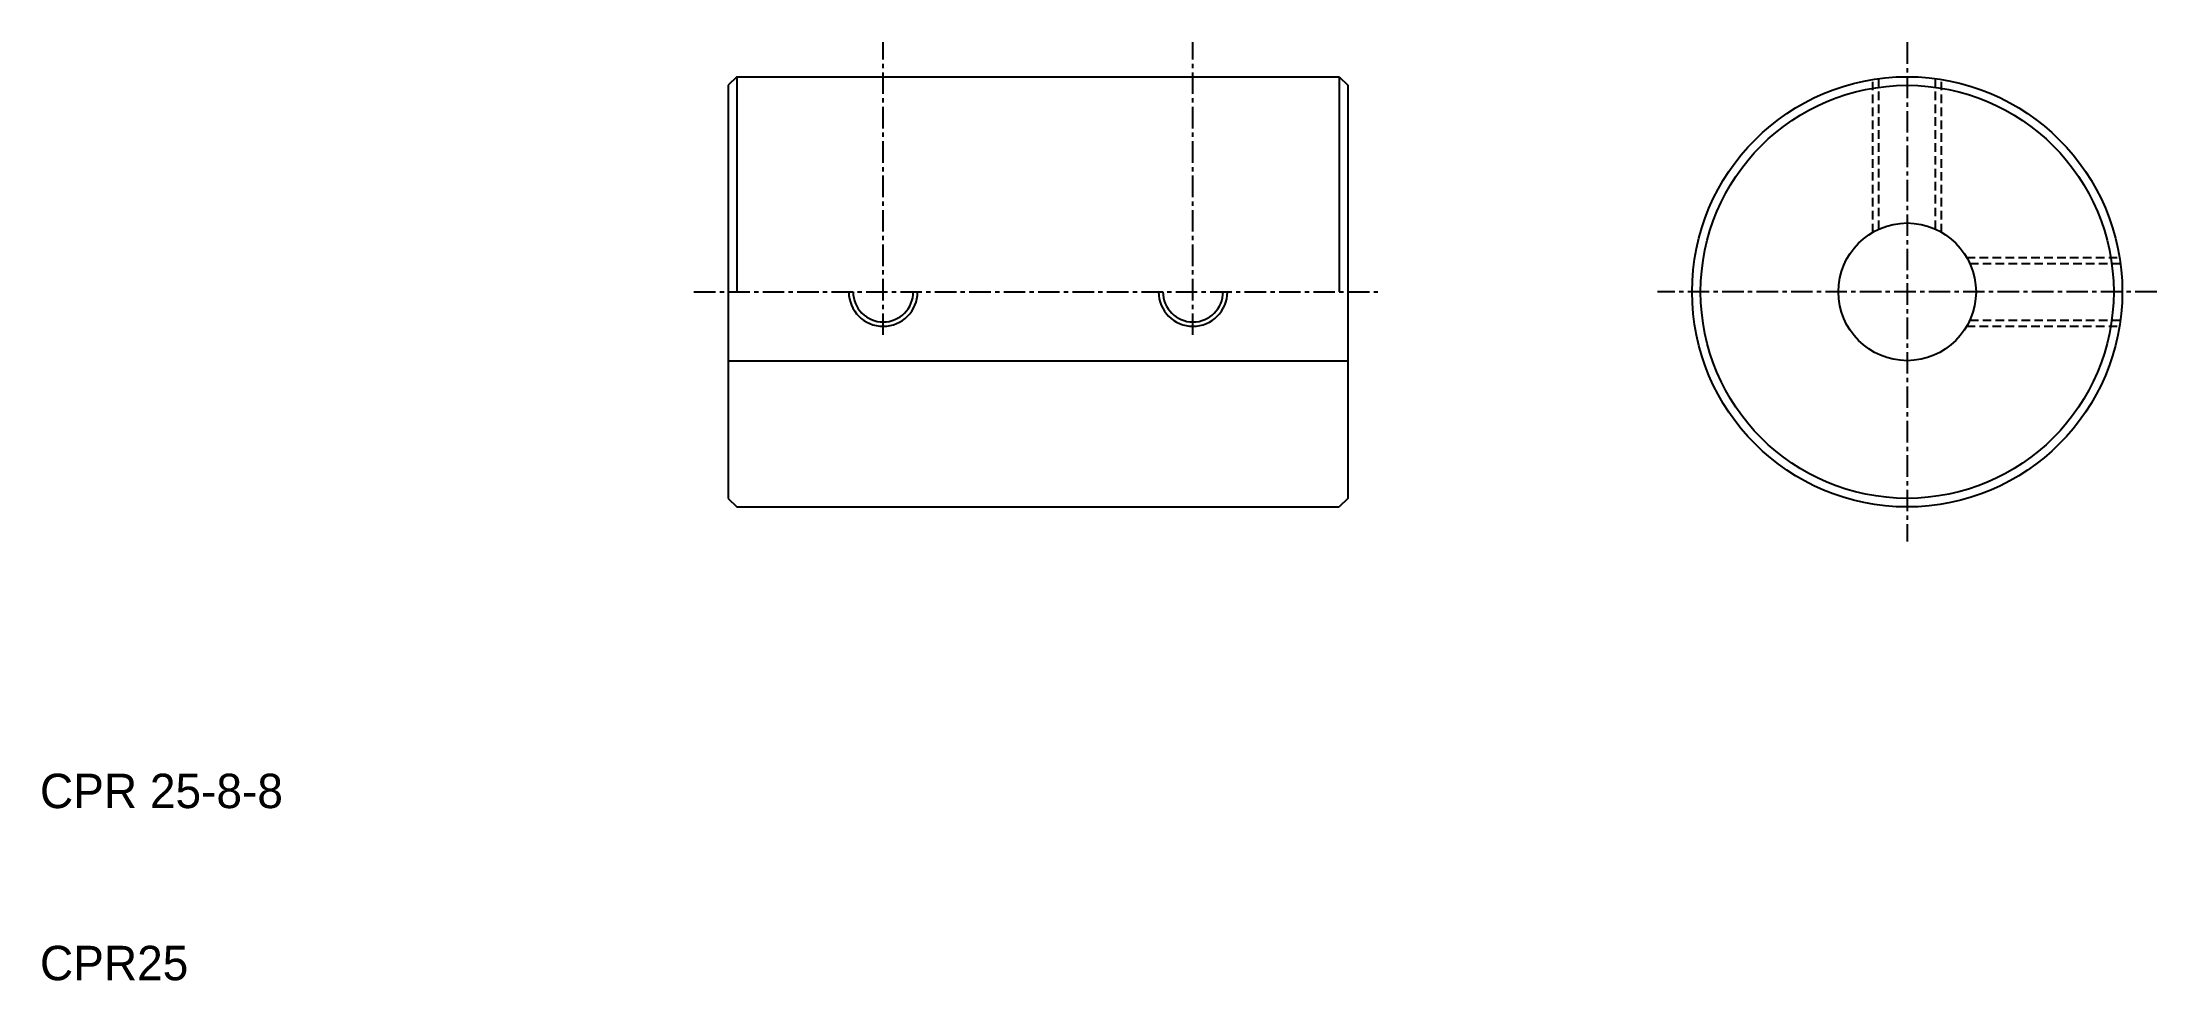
# Model space of a CAD drawing. Extents: x 10 to 133, y 10 to 64.
import ezdxf

# ---------------------------------------------------------------- set-up
doc = ezdxf.new("R2010")
doc.units = 0
doc.linetypes.add('CENTER', pattern=[2, 1.25, -0.25, 0.25, -0.25])
doc.linetypes.add('DASHED', pattern=[0.75, 0.5, -0.25])
doc.layers.get('0').update_dxf_attribs({"linetype": 'CONTINUOUS'})
doc.layers.add('CENTER', color=1, linetype='CENTER')

msp = doc.modelspace()

# ---------------------------------------------------------------- linework, layer by layer
at = {"color": 7, "linetype": 'CONTINUOUS'}
for p, q in [((50.5, 62.5), (50, 62)), ((50, 62), (50, 38)), ((50.5, 62.5), (85.5, 62.5)), ((50.5, 62.5), (50.5, 50)), ((59.25, 62.5), (59.25, 62.5)), ((68, 62.5), (68, 62.5)), ((85.5, 62.5), (85.5, 50)), ((85.5, 62.5), (86, 62)), ((86, 62), (86, 38)), ((50, 46), (86, 46)), ((50, 38), (50.5, 37.5)), ((50.5, 37.5), (85.5, 37.5)), ((86, 38), (85.5, 37.5))]:
    msp.add_line(p, q, dxfattribs=at)
at = {"color": 3, "linetype": 'DASHED'}
for p, q in [((116.5, 53.46), (116.5, 62.34)), ((116.85, 53.64), (116.85, 62.39)), ((120.15, 53.64), (120.15, 62.39)), ((120.5, 53.46), (120.5, 62.34)), ((121.96, 52), (130.84, 52)), ((122.14, 51.65), (130.89, 51.65)), ((121.96, 48), (130.84, 48)), ((122.14, 48.35), (130.89, 48.35))]:
    msp.add_line(p, q, dxfattribs=at)
at = {"color": 7, "linetype": 'CONTINUOUS'}
for radius in [12.5, 12, 4]:
    msp.add_circle((118.5, 50), radius, dxfattribs=at)
at = {"color": 3, "linetype": 'CONTINUOUS'}
for centre in [(59, 50), (77, 50)]:
    msp.add_arc(centre, 2, 180, 0, dxfattribs=at)
at = {"color": 7, "linetype": 'CONTINUOUS'}
for centre in [(59, 50), (77, 50)]:
    msp.add_arc(centre, 1.75, 180, 0, dxfattribs=at)
at = {"layer": 'CENTER', "color": 1, "linetype": 'CENTER'}
for p, q in [((59, 47.5), (59, 64.5)), ((77, 47.5), (77, 64.5)), ((118.5, 64.5), (118.5, 35.5)), ((48, 50), (88, 50)), ((133, 50), (104, 50))]:
    msp.add_line(p, q, dxfattribs=at)

# ---------------------------------------------------------------- texts
at = {"color": 7, "linetype": 'CONTINUOUS'}
for s, p in [('CPR 25-8-8', (10, 20)), ('CPR25', (10, 10))]:
    msp.add_text(s, height=2, dxfattribs=at).set_placement(p)

doc.saveas('drawing.dxf')
